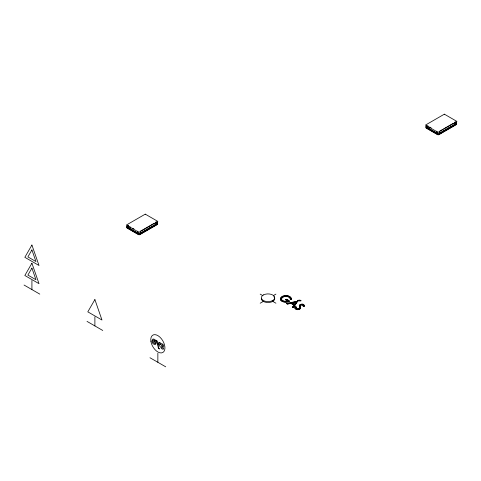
<?xml version="1.0" encoding="UTF-8"?>
<svg xmlns="http://www.w3.org/2000/svg" width="481" height="481" viewBox="0 0 481 481"><rect width="100%" height="100%" fill="white"/><g stroke="black" fill="none" stroke-linecap="round" stroke-linejoin="round"><path stroke-width="0.72" d="M299.338 306.024L299.368 305.381M281.451 298.479L281.409 299.008A4.63 2.676 0 0 0 282.798 300.908L283.97 301.395M299.543 307.419C299.753 309.265 297.06 309.487 296.055 308.453L296.146 306.98L295.16 306.854L294.889 307.726M300.649 307.533C300.505 310.215 296.037 310.353 294.913 308.303L294.889 307.545M304.257 306.451L303.21 306.199L304.257 306.451L304.371 305.651M303.21 306.385L303.307 305.718M300.378 305.91L301.34 304.912L302.369 304.918L303.264 305.561M280.357 298.683C281.92 294.204 290.969 294.432 291.636 299.416L290.536 299.416C290.217 295.268 282.726 295.106 281.451 298.659M295.935 307.672L296.146 306.98M299.368 305.561L300.138 304.503L301.876 304.064A2.453 1.413 0 0 1 303.619 304.485L304.371 305.832M299.465 308.008L297.709 308.874L296.38 308.549L295.905 307.918M300.535 308.159C299.392 309.986 296.013 309.974 294.913 308.123M280.537 298.136L281.992 296.717M292.628 307.185L293.975 304.936L290.915 303.168L287.343 303.95L286.55 303.493L287.343 304.136L290.915 303.349L293.975 305.116L292.628 307.185L293.398 307.63L297.571 301.208L286.55 303.493M294.39 304.521L295.893 302.074L291.961 302.94L293.783 304.172M294.769 303.956L295.893 302.074M293.398 307.63L297.571 301.208M281.577 298.316C283.519 295.623 288.937 295.605 290.458 298.743M299.633 305.08L300.661 304.443M128.247 225.342L126.96 226.082A1.112 0.643 0 0 0 126.96 226.99A148.815 85.919 60 0 1 138.378 233.58A1.112 0.643 0 0 0 139.947 233.58A266.252 153.722 -60 0 1 157.263 223.581A1.112 0.643 0 0 0 157.263 222.673A148.815 85.919 60 0 0 156.139 221.963M442.279 129.684L439.712 131.169L439.045 133.604A1.112 0.643 0 0 1 437.469 133.604A148.815 85.919 60 0 0 426.058 127.014A1.112 0.643 0 0 1 426.058 126.106L427.964 125.8M443.56 128.944L452.543 123.761L456.361 123.611A1.112 0.643 0 0 0 456.361 122.697A148.815 85.919 60 0 0 455.236 121.988M455.387 124.958L438.786 134.542A0.746 0.427 0 0 1 437.728 134.542L427.02 128.361M260.179 303.21L263.323 301.395M273.4 295.575L275.92 294.119M285.63 299.651C292.159 302.615 283.183 300.072 286.351 299.236C294.997 302.531 280.471 303.745 280.363 299.224M285.63 299.831L286.351 299.416L289.412 301.184M289.412 301.004C286.7 302.579 282.744 302.423 280.651 299.897M282.551 296.434L283.147 296.2M287.897 300.962L285.305 301.419L282.798 300.721A4.63 2.676 0 0 1 281.409 298.821M287.289 301.365L287.897 301.142M286.55 303.679L289.442 303.042M290.891 302.723L297.571 301.389M291.961 303.12L295.893 302.26M283.796 296.013L287.993 295.977M128.235 225.872L126.96 226.082A266.252 153.722 -60 0 1 128.084 225.379M286.658 301.515L284.62 301.533M297.33 300.391L299.952 300.09L300.992 300.872L297.998 300.956L297.33 300.571L300.992 300.691M429.238 127.14L426.058 127.014L437.469 133.604L436.802 131.169M130.778 227.14L126.96 226.99L138.378 233.58L137.704 231.139M296.146 307.167L295.16 306.854M454.449 122.39L456.361 122.697L455.092 121.97M155.357 222.36L157.263 222.673L155.994 221.939M288.636 296.164L289.249 296.404M429.876 127.164L431.132 127.892M291.961 302.94L294.39 304.341M292.628 307.004L293.398 307.449M260.179 294.119L262.704 295.581M275.92 303.21L272.763 301.389L272.763 300.481M132.666 228.228L133.928 228.956M137.999 234.151L127.297 227.97A0.746 0.427 0 0 1 127.297 227.357M24.05 285.035L39.791 294.119M87.019 321.386L102.76 330.477M149.982 357.744L165.729 366.829M289.827 296.699L291.522 298.593M304.293 305.357L303.619 304.665A2.453 1.413 0 0 0 302.507 304.293M300.547 306.872L300.523 305.237L301.34 304.732L302.832 304.918L303.307 305.898M299.338 305.844L299.453 306.794M300.547 306.692L300.649 307.714M299.453 306.607L299.543 307.599M280.357 298.503L280.363 299.404M291.636 299.416L290.536 299.416M157.858 353.198L157.858 362.283M94.889 316.841L94.889 325.932M31.92 280.489L31.92 289.58M274.465 297.589A6.68 3.854 0 0 1 273.058 301.214L272.462 301.557A6.68 3.854 0 0 1 265.019 302.104A6.68 3.854 0 0 1 261.399 298.304M273.797 296.705A6.68 3.854 0 0 1 274.176 297.138M426.214 127.303A0.944 0.547 0 0 0 426.214 128.072L437.59 134.644A0.944 0.547 0 0 0 438.925 134.644L456.204 124.669A0.944 0.547 0 0 0 456.204 123.894M426.388 127.994A0.746 0.427 0 0 1 426.388 127.381M456.228 124.387A0.746 0.427 0 0 1 456.024 124.591M426.388 127.453A0.746 0.427 0 0 1 426.19 127.249M127.116 227.279A0.944 0.547 0 0 0 127.116 228.048L138.492 234.614A0.944 0.547 0 0 0 139.833 234.614L157.113 224.639A0.944 0.547 0 0 0 157.113 223.869M157.131 224.146A0.746 0.427 0 0 1 156.932 224.561L139.694 234.512A0.746 0.427 0 0 1 138.63 234.512M157.131 223.605A0.746 0.427 0 0 1 157.131 223.815M127.297 227.423A0.746 0.427 0 0 1 127.297 226.81M152.772 340.536L153.108 342.376L154.533 343.536A1.527 0.878 60 0 0 155.02 343.278L155.97 343.608A2.976 1.72 60 0 1 155.291 344.486A2.76 1.593 60 0 1 154.016 344.294C150.385 342.947 152.212 336.003 155.273 340.386L155.447 340.001L156.036 340.344L156.036 343.007L153.98 341.817L153.98 340.969L155.129 341.636L154.9 341.035A1.521 0.878 60 0 0 154.317 340.277L153.367 339.905L152.772 340.536M160.696 344.186L160.648 344.618L161.484 345.105C162.548 343.596 163.901 347.384 161.273 345.875C159.74 346.717 161.604 349.236 162.987 349.26A1.852 1.07 60 0 0 163.636 348.677L163.684 348.262L162.885 347.799C161.856 349.212 160.738 345.653 163.239 347.12C164.797 346.164 162.8 343.662 161.375 343.602A1.834 1.058 60 0 0 160.696 344.186M140.62 231.139L139.947 233.58L157.263 223.581L153.445 223.731L140.62 231.139M159.566 342.382L159.253 343.248L157.576 342.28L157.263 341.053L156.391 340.548L158.033 346.573L158.802 347.017L160.438 342.887L159.566 342.382M158.977 343.969L158.417 345.502L157.858 343.326L158.977 343.969M31.92 245.045L24.838 257.311L39.003 265.494L31.92 245.045M31.92 249.922L27.892 256.896L35.949 261.55L31.92 249.922M31.92 263.221L24.838 275.493L39.003 283.67L31.92 263.221M31.92 268.097L27.892 275.072L35.949 279.726L31.92 268.097M94.889 299.573L87.807 311.844L101.972 320.021L94.889 299.573M145.262 214.141L126.371 225.048L138.967 232.323L157.858 221.416L145.262 214.141M444.354 114.171L425.469 125.078L438.059 132.347L456.95 121.44L444.354 114.171M456.361 123.611L439.045 133.604A266.252 153.722 -60 0 1 456.361 123.611M263.63 294.865L263.041 295.208A6.68 3.854 0 0 0 263.323 300.487A6.68 3.854 0 0 0 272.462 300.649L273.058 300.306A6.68 3.854 0 0 0 272.769 295.033A6.68 3.854 0 0 0 263.63 294.865M159.355 348.911L158.592 348.472L158.135 347.198L159.355 348.911M150.956 341.678A10.017 5.784 60 0 0 162.704 352.555A10.017 5.784 60 0 0 159.902 337.139A10.017 5.784 60 0 0 150.956 341.678"/></g></svg>
